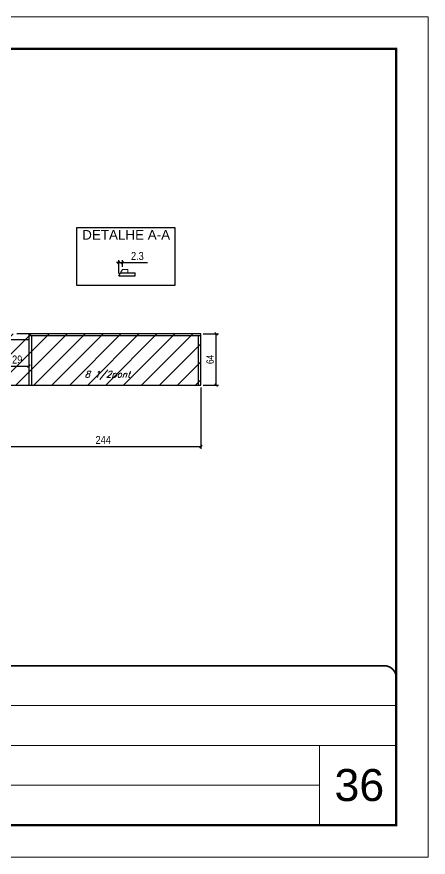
# Model space of a CAD drawing. Extents: x -20960 to -5926, y -2106 to 21915.
# Drawn here: x -6481 to -5967, y 11677 to 12727 of the extents above; entities that cross this region are included whole.
import ezdxf

# ---------------------------------------------------------------- set-up
doc = ezdxf.new("R2010")
doc.units = 0
doc.linetypes.add('CONTINUO', pattern=[0])
doc.linetypes.add('DASHED', pattern=[0.75, 0.5, -0.25])
for name, color, linetype in [('5', 5, 'Continuous'), ('COTA', 241, 'Continuous'), ('Painéis', 200, 'Continuous'), ('SARR_2.2x7', 40, 'Continuous'), ('SARR_3.5x7', 81, 'Continuous'), ('texto', 7, 'Continuous')]:
    doc.layers.add(name, color=color, linetype=linetype)
for name, color, linetype, lineweight in [('CARIMBO', 255, 'Continuous', 9), ('Folhas', 255, 'Continuous', 9), ('Hachura', 251, 'Continuous', 9), ('Sarr 2.2x7', 40, 'Continuous', 9), ('SARRAFO DE PRESSAO', 251, 'DASHED', 9)]:
    doc.layers.add(name, color=color, linetype=linetype, lineweight=lineweight)
doc.styles.add('ARIAL', font='arial.ttf')
doc.styles.add('COTA TECNICA', font='techl___.ttf', dxfattribs={"height": 10})
doc.styles.add('COTA TECNICA-50', font='techl___.ttf', dxfattribs={"height": 9})
doc.styles.add('Romans', font='romans.shx')
doc.styles.get("Standard").update_dxf_attribs({"font": 'arial.ttf'})
doc.dimstyles.new('COTA PAINEL-50', dxfattribs={"dimtxt": 9, "dimasz": 3, "dimexe": 3, "dimexo": 3, "dimgap": 3, "dimtad": 1, "dimdec": 1, "dimzin": 12, "dimdsep": 46, "dimtxsty": 'COTA TECNICA-50', "dimblk1": 'OBLIQUE', "dimblk2": 'OBLIQUE', "dimsah": 1, "dimcen": 0.9, "dimclrd": 4, "dimclre": 4, "dimclrt": 240, "dimadec": 1, "dimazin": 3, "dimtfac": 1, "dimtdec": 1, "dimtmove": 0, "dimatfit": 3, "dimfxl": 1, "dimtolj": 1, "dimtzin": 12, "dimarcsym": 0})
doc.dimstyles.new('PAINEL', dxfattribs={"dimtxt": 10, "dimasz": 3, "dimexe": 3, "dimexo": 3, "dimgap": 3, "dimtad": 1, "dimdec": 1, "dimzin": 12, "dimdsep": 46, "dimtxsty": 'COTA TECNICA', "dimblk1": 'OBLIQUE', "dimblk2": 'OBLIQUE', "dimsah": 1, "dimcen": 0.9, "dimclrd": 4, "dimclre": 4, "dimclrt": 240, "dimadec": 1, "dimazin": 3, "dimtfac": 1, "dimtdec": 1, "dimtmove": 0, "dimatfit": 3, "dimfxl": 1, "dimtolj": 1, "dimtzin": 12, "dimarcsym": 0})

# ---------------------------------------------------------------- blocks, each defined once
blk = doc.blocks.new('9999999999')
at = {"color": 30, "linetype": 'CONTINUO'}
for p, q in [((98564.6, 34379.6), (99584, 34379.6)), ((98564.6, 34329.8), (99488, 34329.8)), ((99584, 34329.8), (99488, 34329.8)), ((99488, 34329.8), (99488, 34230.2)), ((98564.6, 34280), (99488, 34280))]:
    blk.add_line(p, q, dxfattribs=at)
at = {"color": 30, "linetype": 'CONTINUO', "const_width": 2}
blk.add_lwpolyline([(99584, 34230.2), (99584, 34414.4, 0.414214), (99569, 34429.4), (98229, 34429.4, 0.414214), (98214, 34414.4), (98214, 34245.2, 0.414214), (98229, 34230.2), (99584, 34230.2)], format="xyb", dxfattribs=at)
at = {"layer": 'Folhas'}
blk.add_lwpolyline([(98139, 34190.2), (99624, 34190.2), (99624, 35240.2), (98139, 35240.2)], close=True, dxfattribs=at)
at = {"layer": 'Folhas', "color": 30, "const_width": 3}
blk.add_lwpolyline([(98214, 34230.2), (99584, 34230.2), (99584, 35200.2), (98214, 35200.2)], close=True, dxfattribs=at)
blk = doc.blocks.new('_Oblique')
at = {"color": 0, "linetype": 'ByBlock', "lineweight": -2}
blk.add_line((-0.5, -0.5), (0.5, 0.5), dxfattribs=at)
blk = doc.blocks.new('*D7553')
at = {"layer": 'COTA', "color": 4, "linetype": 'ByBlock', "lineweight": -2, "transparency": 16777216}
for p, q in [((-6495.2, 12263.7), (-6495.2, 12187)), ((-6251.2, 12263.7), (-6251.2, 12187)), ((-6495.2, 12190), (-6251.2, 12190))]:
    blk.add_line(p, q, dxfattribs=at)
at = {"layer": 'Defpoints', "color": 0, "linetype": 'ByBlock', "transparency": 16777216}
for p in [(-6495.2, 12266.7), (-6251.2, 12266.7), (-6251.2, 12190)]:
    blk.add_point(p, dxfattribs=at)
at = {"layer": 'COTA', "color": 4, "linetype": 'ByBlock', "lineweight": -2, "transparency": 16777216, "xscale": 3, "yscale": 3, "zscale": 3, "rotation": 180}
blk.add_blockref('_Oblique', (-6495.2, 12190), dxfattribs=at)
at = {"layer": 'COTA', "color": 4, "linetype": 'ByBlock', "lineweight": -2, "transparency": 16777216, "xscale": 3, "yscale": 3, "zscale": 3}
blk.add_blockref('_Oblique', (-6251.2, 12190), dxfattribs=at)
at = {"layer": 'COTA', "color": 240, "linetype": 'ByBlock', "transparency": 16777216, "insert": (-6373.2, 12198.1), "char_height": 10, "attachment_point": 5, "style": 'COTA TECNICA'}
blk.add_mtext('\\A1;244', dxfattribs=at)
blk = doc.blocks.new('*D7618')
at = {"layer": 'COTA', "color": 4, "linetype": 'ByBlock', "lineweight": -2, "transparency": 16777216}
for p, q in [((-6495.2, 12295.7), (-6495.2, 12287.4)), ((-6466.2, 12295.7), (-6466.2, 12287.4)), ((-6495.2, 12290.4), (-6466.2, 12290.4))]:
    blk.add_line(p, q, dxfattribs=at)
at = {"layer": 'Defpoints', "color": 0, "linetype": 'ByBlock', "transparency": 16777216}
for p in [(-6495.2, 12298.7), (-6466.2, 12298.7), (-6466.2, 12290.4)]:
    blk.add_point(p, dxfattribs=at)
at = {"layer": 'COTA', "color": 4, "linetype": 'ByBlock', "lineweight": -2, "transparency": 16777216, "xscale": 3, "yscale": 3, "zscale": 3, "rotation": 180}
blk.add_blockref('_Oblique', (-6495.2, 12290.4), dxfattribs=at)
at = {"layer": 'COTA', "color": 4, "linetype": 'ByBlock', "lineweight": -2, "transparency": 16777216, "xscale": 3, "yscale": 3, "zscale": 3}
blk.add_blockref('_Oblique', (-6466.2, 12290.4), dxfattribs=at)
at = {"layer": 'COTA', "color": 240, "linetype": 'ByBlock', "transparency": 16777216, "insert": (-6480.7, 12298.5), "char_height": 10, "attachment_point": 5, "style": 'COTA TECNICA'}
blk.add_mtext('\\A1;29', dxfattribs=at)
blk = doc.blocks.new('*D7590')
at = {"layer": 'COTA', "color": 4, "linetype": 'ByBlock', "lineweight": -2, "transparency": 16777216}
for p, q in [((-6353.8, 12406.2), (-6353.8, 12422.7)), ((-6349.2, 12414.2), (-6349.2, 12422.7)), ((-6353.8, 12419.7), (-6356.8, 12419.7)), ((-6353.8, 12419.7), (-6349.2, 12419.7)), ((-6349.2, 12419.7), (-6317.8, 12419.7))]:
    blk.add_line(p, q, dxfattribs=at)
at = {"layer": 'Defpoints', "color": 0, "linetype": 'ByBlock', "transparency": 16777216}
for p in [(-6349.2, 12419.7), (-6349.2, 12411.2), (-6353.8, 12403.2)]:
    blk.add_point(p, dxfattribs=at)
at = {"layer": 'COTA', "color": 4, "linetype": 'ByBlock', "lineweight": -2, "transparency": 16777216, "xscale": 3, "yscale": 3, "zscale": 3}
blk.add_blockref('_Oblique', (-6353.8, 12419.7), dxfattribs=at)
at = {"layer": 'COTA', "color": 4, "linetype": 'ByBlock', "lineweight": -2, "transparency": 16777216, "xscale": 3, "yscale": 3, "zscale": 3, "rotation": 180}
blk.add_blockref('_Oblique', (-6349.2, 12419.7), dxfattribs=at)
at = {"layer": 'COTA', "color": 240, "linetype": 'ByBlock', "transparency": 16777216, "insert": (-6330.5, 12427.9), "char_height": 10, "attachment_point": 5, "style": 'COTA TECNICA'}
blk.add_mtext('\\A1;2.3', dxfattribs=at)
blk = doc.blocks.new('*D7598')
at = {"layer": 'COTA', "color": 4, "lineweight": -2, "transparency": 16777216}
for p, q in [((-6248.2, 12330.7), (-6229, 12330.7)), ((-6232, 12266.7), (-6232, 12330.7)), ((-6248.2, 12266.7), (-6229, 12266.7))]:
    blk.add_line(p, q, dxfattribs=at)
at = {"layer": 'Defpoints', "color": 0, "transparency": 16777216}
for p in [(-6251.2, 12330.7), (-6232, 12330.7), (-6251.2, 12266.7)]:
    blk.add_point(p, dxfattribs=at)
at = {"layer": 'COTA', "color": 4, "lineweight": -2, "transparency": 16777216, "xscale": 3, "yscale": 3, "zscale": 3}
for p, rotation in [((-6232, 12330.7), 90), ((-6232, 12266.7), 270)]:
    blk.add_blockref('_Oblique', p, dxfattribs=dict(at, rotation=rotation))
at = {"layer": 'COTA', "color": 240, "transparency": 16777216, "insert": (-6239.6, 12298.7), "char_height": 9, "attachment_point": 5, "rotation": 90, "style": 'COTA TECNICA-50'}
blk.add_mtext('\\A1;64', dxfattribs=at)

msp = doc.modelspace()

# ---------------------------------------------------------------- hatches: boundary and pattern name
at = {"layer": 'Hachura', "ltscale": 25}
h = msp.add_hatch(dxfattribs=at)
h.set_pattern_fill('ANSI31', color=256, scale=5)
h.set_pattern_definition([(45, (3170, 2297.15), (-11.22532, 11.22532), [])])
h.paths.add_polyline_path([(-6251.21, 12330.65), (-6362.21, 12330.65), (-6481.21, 12330.65), (-6495.21, 12330.65), (-6495.21, 12266.65), (-6251.21, 12266.65)])
h.paths.add_polyline_path([(-6491.23, 12288.65), (-6469.45, 12288.65), (-6469.45, 12309.23), (-6491.23, 12309.23)], flags=24)
h.paths.add_polyline_path([(-6404.3, 12270.92), (-6336.68, 12270.92), (-6331.18, 12286.89), (-6398.8, 12286.89)], flags=24)

# ---------------------------------------------------------------- linework, layer by layer
at = {"linetype": 'ByBlock'}
msp.add_lwpolyline([(-6406.09, 12463.53), (-6283.81, 12463.53), (-6283.81, 12390.9), (-6406.09, 12390.9)], close=True, dxfattribs=at)
at = {"layer": 'Painéis'}
for p, q in [((-6353.84, 12403.18), (-6351.77, 12406.78)), ((-6353.84, 12403.18), (-6333.41, 12403.18)), ((-6351.77, 12406.78), (-6333.41, 12406.78)), ((-6333.41, 12403.18), (-6333.41, 12406.78))]:
    msp.add_line(p, q, dxfattribs=at)
at = {"layer": 'Painéis', "linetype": 'ByBlock'}
for p, q in [((-6362.21, 12330.65), (-6481.21, 12330.65)), ((-6251.21, 12330.65), (-6362.21, 12330.65)), ((-6362.21, 12330.65), (-6362.21, 12330.65)), ((-6566.21, 12266.65), (-6251.21, 12266.65))]:
    msp.add_line(p, q, dxfattribs=at)
at = {"layer": 'Painéis', "ltscale": 25}
msp.add_line((-6251.21, 12266.65), (-6251.21, 12330.65), dxfattribs=at)
at = {"layer": 'Sarr 2.2x7'}
for p, q in [((-6351.77, 12406.78), (-6349.24, 12411.18)), ((-6349.24, 12411.18), (-6342.42, 12411.18)), ((-6342.42, 12411.18), (-6342.42, 12406.78))]:
    msp.add_line(p, q, dxfattribs=at)
at = {"layer": 'SARR_2.2x7', "linetype": 'Continuous', "ltscale": 50}
for p, q in [((-6466.21, 12328.45), (-6251.21, 12328.45)), ((-6495.21, 12323.65), (-6466.21, 12323.65))]:
    msp.add_line(p, q, dxfattribs=at)
at = {"layer": 'SARR_3.5x7'}
for p, q in [((-6466.21, 12330.65), (-6466.21, 12266.65)), ((-6462.71, 12328.45), (-6462.71, 12266.65)), ((-6254.71, 12328.45), (-6254.71, 12266.65))]:
    msp.add_line(p, q, dxfattribs=at)

# ---------------------------------------------------------------- block references
at = {"layer": 'SARRAFO DE PRESSAO', "color": 6, "linetype": 'ByBlock'}
msp.add_blockref('9999999999', (-105590.98, -22513.42), dxfattribs=at)

# ---------------------------------------------------------------- texts
at = {"layer": '5', "color": 7, "linetype": 'Continuous'}
msp.add_text('DETALHE A-A', height=12, rotation=359.99996, dxfattribs=at).set_placement((-6399.51, 12448.41))
at = {"layer": 'CARIMBO', "style": 'ARIAL'}
msp.add_text('36', height=40, dxfattribs=at).set_placement((-6084.14, 11746.93))
at = {"layer": 'texto', "color": 2, "insert": (-6367.93, 12278.9), "char_height": 8, "attachment_point": 5, "style": 'Romans'}
msp.add_mtext('{\\Q19;\\C256;8 1/2pont}', dxfattribs=at)

# ---------------------------------------------------------------- dimensions: what is measured, and where the dimension line sits
at = {"layer": 'COTA', "linetype": 'ByBlock'}
for base, p1, p2, override, picture, middle in [((-6349.24, 12419.7), (-6353.84, 12403.18), (-6349.24, 12411.18), {"dimlfac": 0.5}, '*D7590', (-6330.53, 12427.92)), ((-6466.21, 12290.43), (-6495.21, 12298.65), (-6466.21, 12298.65), {"dimtmove": 1}, '*D7618', (-6480.71, 12298.51))]:
    dim = msp.add_linear_dim(base=base, p1=p1, p2=p2, dimstyle='PAINEL', override=override, dxfattribs=at)
    dim.commit()
    dim.dimension.update_dxf_attribs({"geometry": picture, "text_midpoint": middle})
at = {"layer": 'COTA'}
dim = msp.add_linear_dim(base=(-6231.98, 12330.65), p1=(-6251.21, 12266.65), p2=(-6251.21, 12330.65), angle=90, dimstyle='COTA PAINEL-50', dxfattribs=at)
dim.commit()
dim.dimension.update_dxf_attribs({"geometry": '*D7598', "text_midpoint": (-6239.57, 12298.65)})
at = {"layer": 'COTA', "linetype": 'ByBlock'}
dim = msp.add_linear_dim(base=(-6251.21, 12190.02), p1=(-6495.21, 12266.65), p2=(-6251.21, 12266.65), dimstyle='PAINEL', dxfattribs=at)
dim.commit()
dim.dimension.update_dxf_attribs({"geometry": '*D7553', "text_midpoint": (-6373.21, 12190.02), "dimtype": 160})

doc.saveas('drawing.dxf')
